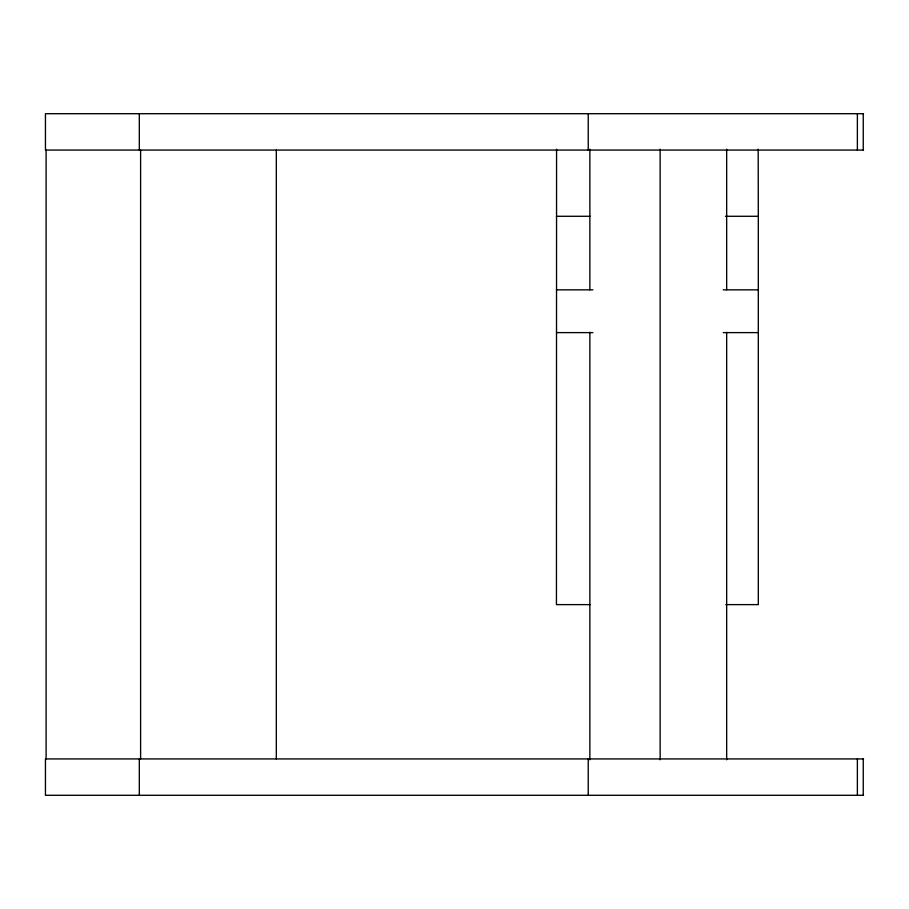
<?xml version="1.0" encoding="UTF-8"?>
<svg xmlns="http://www.w3.org/2000/svg" width="909" height="909" viewBox="0 0 909 909"><rect width="100%" height="100%" fill="white"/><g stroke="black" fill="none" stroke-linecap="round" stroke-linejoin="round"><path stroke-width="1.36" d="M590.316 604.621L556.444 604.621L556.569 149.246M863.55 113.705L45.45 113.705L45.45 150.065L863.55 150.065M556.444 216.285L590.316 216.285M725.416 216.285L758.311 216.285L758.311 604.621L725.836 604.621M556.444 289.846L592.929 289.846M723.223 289.846L758.311 289.846M556.444 332.614L592.929 332.614M723.223 332.614L758.311 332.614M863.55 758.935L45.45 758.935L45.45 795.295L863.55 795.295M758.186 149.246L758.311 216.285M863.255 113.705L863.255 150.065M863.255 758.935L863.255 795.295M857.38 113.705L857.38 150.065M857.38 758.935L857.38 795.295M726.666 149.212L726.666 289.789M726.666 332.387L726.666 759.788M660.15 149.212L660.15 759.788M589.861 149.212L589.861 289.789M589.861 332.387L589.861 759.788M588.237 113.705L588.237 150.065M588.237 758.935L588.237 795.295M276.325 150.065L276.325 758.935M140.611 150.065L140.611 758.935M139.316 113.705L139.316 150.065M139.316 758.935L139.316 795.295M46.098 150.065L46.098 758.935"/></g></svg>
